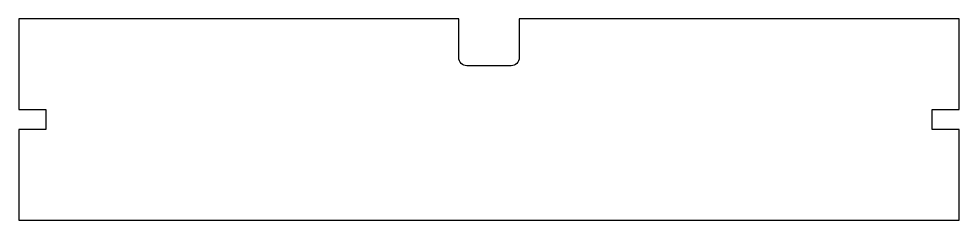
# Model space of a CAD drawing. Header units: millimetres. Extents: x -350 to 350, y 270 to 420.
import ezdxf

# ---------------------------------------------------------------- set-up
doc = ezdxf.new("R2010")
doc.units = ezdxf.units.MM
doc.layers.get('0').update_dxf_attribs({"linetype": 'CONTINUOUS'})

msp = doc.modelspace()

# ---------------------------------------------------------------- linework, layer by layer
msp.add_lwpolyline([(-350, 352.45), (-330, 352.45), (-330, 337.55), (-350, 337.55), (-350, 270), (350, 270), (350, 337.55), (330, 337.55), (330, 352.45), (350, 352.45), (350, 420), (22.5, 420), (22.5, 391, -0.414214), (16.5, 385), (-16.5, 385, -0.414214), (-22.5, 391), (-22.5, 420), (-350, 420)], format="xyb", close=True)

doc.saveas('drawing.dxf')
